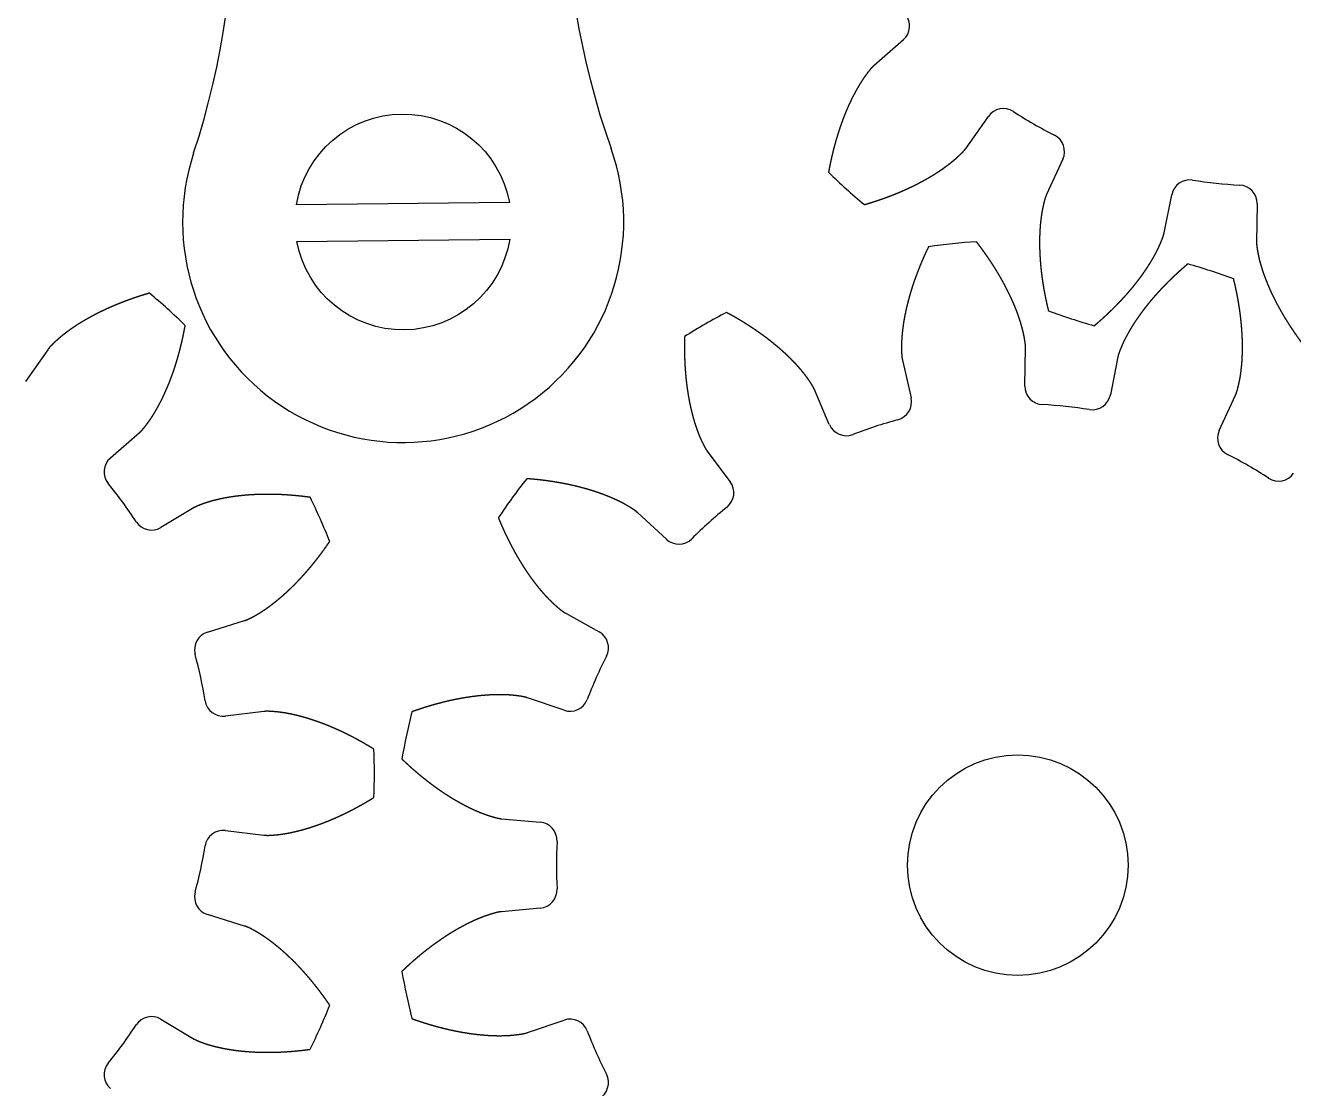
# Model space of a CAD drawing. Header units: inches. Extents: x 0 to 775, y -63 to 305.
# Drawn here: x 26.15 to 60.65, y 44.65 to 73.58 of the extents above; entities that cross this region are included whole.
import ezdxf

# ---------------------------------------------------------------- set-up
doc = ezdxf.new("R2010")
doc.units = ezdxf.units.IN
doc.header["$MEASUREMENT"] = 0

msp = doc.modelspace()

# ---------------------------------------------------------------- linework, layer by layer
at = {"color": 1}
for p, q in [((50.035, 73.189), (49.24, 72.494)), ((51.74, 70.243), (52.349, 71.106)), ((54.373, 69.937), (53.93, 68.978)), ((57.129, 67.939), (57.334, 68.975)), ((59.659, 68.731), (59.644, 67.675)), ((26.76, 64.757), (26.151, 63.894)), ((53.341, 63.769), (53.356, 64.825)), ((55.871, 64.561), (55.666, 63.525)), ((50.01, 64.474), (50.244, 63.444)), ((48.021, 62.722), (47.605, 63.692)), ((58.627, 62.563), (59.07, 63.522)), ((28.465, 61.811), (29.26, 62.506)), ((44.692, 62.01), (45.325, 61.165)), ((30.747, 60.46), (29.839, 59.919)), ((43.588, 59.601), (42.813, 60.318)), ((31.106, 57.075), (32.115, 57.387)), ((40.835, 57.597), (41.757, 57.082)), ((40.807, 54.946), (39.807, 55.287)), ((32.641, 54.914), (31.592, 54.789)), ((39.107, 51.996), (40.159, 51.9)), ((31.592, 51.675), (32.641, 51.549)), ((32.115, 49.076), (31.106, 49.388)), ((40.159, 49.563), (39.107, 49.467)), ((29.839, 46.544), (30.747, 46.003)), ((39.807, 46.177), (40.807, 46.517))]:
    msp.add_line(p, q, dxfattribs=at)
for points in [[(33.528, 68.701, -0.842075), (39.317, 68.762)], [(39.327, 67.763, -0.842075), (33.539, 67.701)]]:
    msp.add_lwpolyline(points, format="xyb", close=True, dxfattribs=at)
msp.add_circle((53.146, 50.732), 3, dxfattribs=at)
at = {"color": 1, "linetype": 'Continuous'}
for centre, start, end in [((62.792, 77.542), 159.327, 199.4503), ((9.871, 76.978), 341.7719, 381.8953)]:
    msp.add_arc(centre, 21.96, start, end, dxfattribs=at)
at = {"color": 1}
for centre, radius, start, end in [((49.705, 73.566), 0.5, 311.1897, 38.9466), ((52.757, 70.818), 0.5, 57.0534, 144.8103), ((59.854, 81.768), 12.549, 237.0534, 242.9466), ((53.919, 70.147), 0.5, 335.1897, 62.9466), ((36.428, 68.232), 6, 161.7719, 379.4503), ((59.854, 81.768), 17, 225.7877, 230.2123), ((57.825, 68.878), 0.5, 81.0534, 168.8103), ((59.854, 81.768), 12.549, 261.0534, 266.9466), ((59.159, 68.738), 0.5, 359.1897, 86.9466), ((53.146, 50.732), 17, 93.7877, 98.2123), ((53.146, 50.732), 17, 69.7877, 74.2123), ((18.646, 53.232), 17, 45.7877, 50.2123), ((53.146, 50.732), 17, 117.7877, 122.2123), ((59.854, 81.768), 17, 249.7877, 254.2123), ((53.841, 63.762), 0.5, 179.1897, 266.9466), ((55.175, 63.622), 0.5, 261.0534, 348.8103), ((49.757, 63.333), 0.5, 285.0534, 12.8103), ((53.146, 50.732), 12.549, 81.0534, 86.9466), ((53.146, 50.732), 12.549, 105.0534, 110.9466), ((48.481, 62.918), 0.5, 203.1897, 290.9466), ((59.081, 62.353), 0.5, 155.1897, 242.9466), ((28.795, 61.434), 0.5, 131.1897, 218.9466), ((53.146, 50.732), 12.549, 57.0534, 62.9466), ((18.646, 53.232), 12.549, 33.0534, 38.9466), ((53.146, 50.732), 17, 141.7877, 146.2123), ((44.924, 60.865), 0.5, 309.0534, 36.8103), ((60.243, 61.682), 0.5, 237.0534, 324.8103), ((18.646, 53.232), 17, 21.7877, 26.2123), ((53.146, 50.732), 12.549, 129.0534, 134.9466), ((29.583, 60.349), 0.5, 213.0534, 300.8103), ((43.927, 59.967), 0.5, 227.1897, 314.9466), ((31.254, 56.597), 0.5, 107.1897, 194.9466), ((41.513, 56.645), 0.5, 333.0534, 60.8103), ((18.646, 53.232), 12.549, 9.0534, 14.9466), ((53.146, 50.732), 12.549, 153.0534, 158.9466), ((31.533, 55.285), 0.5, 189.0534, 276.8103), ((40.968, 55.419), 0.5, 251.1897, 338.9466), ((53.146, 50.732), 17, 165.7877, 170.2123), ((18.646, 53.232), 17, 357.7877, 2.2123), ((40.114, 51.402), 0.5, 357.0534, 84.8103), ((31.533, 51.178), 0.5, 83.1897, 170.9466), ((18.646, 53.232), 12.549, 345.0534, 350.9466), ((53.146, 50.732), 12.549, 177.0534, 182.9466), ((40.114, 50.061), 0.5, 275.1897, 2.9466), ((31.254, 49.866), 0.5, 165.0534, 252.8103), ((53.146, 50.732), 17, 189.7877, 194.2123), ((18.646, 53.232), 17, 333.7877, 338.2123), ((29.583, 46.114), 0.5, 59.1897, 146.9466), ((18.646, 53.232), 12.549, 321.0534, 326.9466), ((40.968, 46.044), 0.5, 21.0534, 108.8103), ((53.146, 50.732), 12.549, 201.0534, 206.9466), ((28.795, 45.029), 0.5, 141.0534, 228.8103), ((41.513, 44.818), 0.5, 299.1897, 26.9466)]:
    msp.add_arc(centre, radius, start, end, dxfattribs=at)
for points in [[(49.24, 72.494), (49.233, 72.488), (49.22, 72.477), (49.202, 72.459), (49.178, 72.434), (49.15, 72.402), (49.122, 72.369), (49.096, 72.335), (49.069, 72.301), (49.043, 72.266), (49.017, 72.232), (48.991, 72.197), (48.966, 72.161), (48.941, 72.125), (48.917, 72.089), (48.893, 72.052), (48.87, 72.015), (48.847, 71.977), (48.824, 71.94), (48.802, 71.901), (48.779, 71.863), (48.758, 71.825), (48.736, 71.786), (48.715, 71.747), (48.694, 71.707), (48.673, 71.667), (48.653, 71.627), (48.633, 71.587), (48.613, 71.547), (48.594, 71.506), (48.575, 71.465), (48.556, 71.424), (48.537, 71.383), (48.519, 71.341), (48.501, 71.3), (48.483, 71.258), (48.465, 71.215), (48.448, 71.173), (48.431, 71.131), (48.414, 71.088), (48.398, 71.045), (48.381, 71.002), (48.365, 70.958), (48.35, 70.915), (48.334, 70.871), (48.319, 70.827), (48.304, 70.783), (48.289, 70.739), (48.275, 70.695), (48.261, 70.65), (48.247, 70.605), (48.233, 70.56), (48.219, 70.515), (48.206, 70.47), (48.193, 70.425), (48.18, 70.379), (48.168, 70.334), (48.156, 70.288), (48.143, 70.242), (48.132, 70.196), (48.12, 70.149), (48.109, 70.103), (48.098, 70.056), (48.087, 70.01), (48.076, 69.963), (48.066, 69.916), (48.056, 69.869), (48.046, 69.822), (48.036, 69.774), (48.027, 69.727), (48.017, 69.679), (48.01, 69.641), (48.005, 69.612), (48.001, 69.593), (48, 69.583)], [(48.975, 68.705), (48.984, 68.708), (49.003, 68.713), (49.031, 68.722), (49.068, 68.733), (49.115, 68.747), (49.161, 68.761), (49.207, 68.776), (49.253, 68.791), (49.299, 68.806), (49.344, 68.821), (49.39, 68.836), (49.435, 68.852), (49.48, 68.868), (49.525, 68.884), (49.57, 68.901), (49.615, 68.917), (49.659, 68.934), (49.703, 68.951), (49.748, 68.968), (49.791, 68.986), (49.835, 69.003), (49.879, 69.021), (49.922, 69.039), (49.965, 69.058), (50.008, 69.076), (50.051, 69.095), (50.094, 69.114), (50.136, 69.133), (50.179, 69.153), (50.221, 69.173), (50.262, 69.193), (50.304, 69.213), (50.346, 69.233), (50.387, 69.254), (50.428, 69.275), (50.469, 69.296), (50.509, 69.317), (50.549, 69.339), (50.59, 69.361), (50.629, 69.383), (50.669, 69.405), (50.708, 69.428), (50.748, 69.451), (50.786, 69.474), (50.825, 69.497), (50.864, 69.521), (50.902, 69.545), (50.94, 69.569), (50.977, 69.593), (51.015, 69.618), (51.052, 69.643), (51.088, 69.668), (51.125, 69.693), (51.161, 69.719), (51.196, 69.745), (51.232, 69.771), (51.267, 69.798), (51.302, 69.825), (51.337, 69.852), (51.371, 69.88), (51.404, 69.907), (51.438, 69.936), (51.47, 69.965), (51.502, 69.994), (51.534, 70.023), (51.566, 70.053), (51.597, 70.083), (51.628, 70.113), (51.658, 70.144), (51.687, 70.175), (51.709, 70.201), (51.725, 70.222), (51.735, 70.236), (51.74, 70.243)], [(53.93, 68.978), (53.926, 68.971), (53.919, 68.955), (53.909, 68.931), (53.898, 68.899), (53.885, 68.858), (53.873, 68.817), (53.863, 68.775), (53.852, 68.733), (53.843, 68.691), (53.833, 68.648), (53.824, 68.606), (53.815, 68.563), (53.807, 68.52), (53.8, 68.477), (53.793, 68.434), (53.787, 68.39), (53.781, 68.347), (53.776, 68.303), (53.77, 68.259), (53.766, 68.215), (53.761, 68.171), (53.758, 68.127), (53.754, 68.082), (53.751, 68.038), (53.748, 67.993), (53.746, 67.948), (53.744, 67.903), (53.743, 67.859), (53.741, 67.813), (53.74, 67.768), (53.74, 67.723), (53.74, 67.678), (53.74, 67.632), (53.74, 67.587), (53.741, 67.541), (53.742, 67.496), (53.744, 67.45), (53.745, 67.404), (53.747, 67.358), (53.75, 67.312), (53.753, 67.266), (53.756, 67.22), (53.759, 67.174), (53.763, 67.128), (53.766, 67.081), (53.771, 67.035), (53.775, 66.989), (53.78, 66.942), (53.785, 66.896), (53.791, 66.849), (53.796, 66.803), (53.802, 66.756), (53.809, 66.709), (53.815, 66.663), (53.822, 66.616), (53.829, 66.569), (53.837, 66.522), (53.844, 66.475), (53.852, 66.428), (53.86, 66.381), (53.869, 66.334), (53.878, 66.287), (53.887, 66.24), (53.896, 66.193), (53.906, 66.146), (53.916, 66.099), (53.926, 66.052), (53.936, 66.004), (53.947, 65.957), (53.958, 65.91), (53.967, 65.872), (53.974, 65.844), (53.978, 65.825), (53.981, 65.815)], [(53.356, 64.825), (53.356, 64.834), (53.356, 64.851), (53.355, 64.877), (53.353, 64.911), (53.348, 64.954), (53.342, 64.996), (53.334, 65.039), (53.327, 65.081), (53.319, 65.124), (53.31, 65.166), (53.301, 65.209), (53.292, 65.251), (53.282, 65.294), (53.271, 65.336), (53.259, 65.379), (53.247, 65.421), (53.235, 65.463), (53.222, 65.505), (53.209, 65.547), (53.195, 65.59), (53.181, 65.632), (53.167, 65.674), (53.152, 65.716), (53.137, 65.758), (53.121, 65.799), (53.105, 65.841), (53.088, 65.883), (53.071, 65.925), (53.054, 65.966), (53.037, 66.008), (53.019, 66.05), (53.001, 66.091), (52.982, 66.132), (52.963, 66.174), (52.944, 66.215), (52.924, 66.256), (52.904, 66.298), (52.884, 66.339), (52.863, 66.38), (52.843, 66.421), (52.821, 66.462), (52.8, 66.503), (52.778, 66.543), (52.756, 66.584), (52.734, 66.625), (52.711, 66.665), (52.688, 66.706), (52.664, 66.746), (52.641, 66.787), (52.617, 66.827), (52.593, 66.867), (52.568, 66.908), (52.544, 66.948), (52.519, 66.988), (52.493, 67.028), (52.468, 67.068), (52.442, 67.107), (52.416, 67.147), (52.389, 67.187), (52.363, 67.226), (52.336, 67.266), (52.309, 67.305), (52.281, 67.344), (52.254, 67.384), (52.226, 67.423), (52.198, 67.462), (52.169, 67.501), (52.14, 67.54), (52.111, 67.579), (52.082, 67.617), (52.059, 67.648), (52.041, 67.671), (52.029, 67.687), (52.023, 67.694)], [(55.229, 65.41), (55.236, 65.416), (55.251, 65.429), (55.273, 65.448), (55.303, 65.473), (55.339, 65.505), (55.376, 65.537), (55.412, 65.569), (55.448, 65.601), (55.484, 65.633), (55.519, 65.666), (55.554, 65.698), (55.589, 65.731), (55.624, 65.764), (55.659, 65.797), (55.693, 65.83), (55.727, 65.863), (55.761, 65.897), (55.794, 65.93), (55.828, 65.964), (55.861, 65.998), (55.893, 66.032), (55.926, 66.066), (55.958, 66.1), (55.99, 66.135), (56.022, 66.169), (56.053, 66.204), (56.085, 66.238), (56.116, 66.273), (56.146, 66.308), (56.177, 66.343), (56.207, 66.379), (56.237, 66.414), (56.266, 66.449), (56.295, 66.485), (56.324, 66.521), (56.353, 66.557), (56.381, 66.593), (56.409, 66.629), (56.437, 66.665), (56.465, 66.702), (56.492, 66.738), (56.518, 66.775), (56.545, 66.812), (56.571, 66.849), (56.597, 66.886), (56.622, 66.923), (56.648, 66.96), (56.672, 66.998), (56.697, 67.035), (56.721, 67.073), (56.745, 67.111), (56.768, 67.149), (56.791, 67.187), (56.813, 67.225), (56.835, 67.263), (56.857, 67.302), (56.878, 67.34), (56.899, 67.379), (56.92, 67.418), (56.94, 67.457), (56.959, 67.496), (56.978, 67.536), (56.996, 67.575), (57.014, 67.615), (57.031, 67.655), (57.047, 67.695), (57.064, 67.735), (57.08, 67.775), (57.095, 67.815), (57.108, 67.856), (57.118, 67.889), (57.124, 67.914), (57.128, 67.93), (57.129, 67.939)], [(59.644, 67.675), (59.644, 67.666), (59.644, 67.649), (59.645, 67.623), (59.647, 67.589), (59.652, 67.546), (59.658, 67.504), (59.666, 67.461), (59.673, 67.419), (59.681, 67.376), (59.69, 67.334), (59.699, 67.291), (59.708, 67.249), (59.718, 67.206), (59.729, 67.164), (59.741, 67.121), (59.753, 67.079), (59.765, 67.037), (59.778, 66.995), (59.791, 66.953), (59.805, 66.91), (59.819, 66.868), (59.833, 66.826), (59.848, 66.784), (59.863, 66.742), (59.879, 66.701), (59.895, 66.659), (59.912, 66.617), (59.929, 66.575), (59.946, 66.534), (59.963, 66.492), (59.981, 66.45), (59.999, 66.409), (60.018, 66.368), (60.037, 66.326), (60.056, 66.285), (60.076, 66.244), (60.096, 66.202), (60.116, 66.161), (60.137, 66.12), (60.157, 66.079), (60.179, 66.038), (60.2, 65.997), (60.222, 65.957), (60.244, 65.916), (60.266, 65.875), (60.289, 65.835), (60.312, 65.794), (60.336, 65.754), (60.359, 65.713), (60.383, 65.673), (60.407, 65.633), (60.432, 65.592), (60.456, 65.552), (60.481, 65.512), (60.507, 65.472), (60.532, 65.432), (60.558, 65.393), (60.584, 65.353), (60.611, 65.313), (60.637, 65.274), (60.664, 65.234), (60.691, 65.195), (60.719, 65.156), (60.746, 65.116), (60.774, 65.077), (60.802, 65.038), (60.831, 64.999), (60.86, 64.96), (60.889, 64.921), (60.918, 64.883), (60.941, 64.852), (60.959, 64.829), (60.971, 64.813), (60.977, 64.806)], [(50.718, 67.557), (50.713, 67.549), (50.705, 67.531), (50.692, 67.505), (50.676, 67.47), (50.655, 67.426), (50.635, 67.382), (50.615, 67.338), (50.595, 67.294), (50.576, 67.249), (50.557, 67.205), (50.538, 67.161), (50.519, 67.117), (50.501, 67.073), (50.482, 67.029), (50.465, 66.984), (50.447, 66.94), (50.43, 66.896), (50.413, 66.852), (50.396, 66.807), (50.38, 66.763), (50.364, 66.719), (50.348, 66.674), (50.332, 66.63), (50.317, 66.585), (50.302, 66.541), (50.287, 66.497), (50.273, 66.452), (50.259, 66.408), (50.245, 66.363), (50.231, 66.319), (50.218, 66.274), (50.205, 66.23), (50.193, 66.186), (50.181, 66.141), (50.169, 66.097), (50.157, 66.052), (50.146, 66.008), (50.135, 65.963), (50.124, 65.919), (50.114, 65.874), (50.104, 65.83), (50.095, 65.786), (50.086, 65.741), (50.077, 65.697), (50.068, 65.653), (50.06, 65.608), (50.052, 65.564), (50.045, 65.52), (50.038, 65.475), (50.031, 65.431), (50.025, 65.387), (50.019, 65.343), (50.014, 65.299), (50.009, 65.255), (50.004, 65.211), (50, 65.167), (49.996, 65.123), (49.993, 65.079), (49.99, 65.035), (49.987, 64.991), (49.985, 64.947), (49.984, 64.904), (49.984, 64.86), (49.984, 64.817), (49.985, 64.773), (49.986, 64.73), (49.987, 64.687), (49.989, 64.644), (49.991, 64.601), (49.995, 64.558), (50, 64.524), (50.005, 64.499), (50.008, 64.482), (50.01, 64.474)], [(57.771, 67.09), (57.764, 67.084), (57.749, 67.071), (57.727, 67.052), (57.697, 67.027), (57.661, 66.995), (57.624, 66.963), (57.588, 66.931), (57.552, 66.899), (57.516, 66.867), (57.481, 66.834), (57.446, 66.802), (57.411, 66.769), (57.376, 66.736), (57.341, 66.703), (57.307, 66.67), (57.273, 66.637), (57.239, 66.603), (57.206, 66.57), (57.172, 66.536), (57.139, 66.502), (57.107, 66.468), (57.074, 66.434), (57.042, 66.4), (57.01, 66.365), (56.978, 66.331), (56.947, 66.296), (56.915, 66.262), (56.884, 66.227), (56.854, 66.192), (56.823, 66.157), (56.793, 66.121), (56.763, 66.086), (56.734, 66.051), (56.705, 66.015), (56.676, 65.979), (56.647, 65.943), (56.619, 65.907), (56.591, 65.871), (56.563, 65.835), (56.535, 65.798), (56.508, 65.762), (56.482, 65.725), (56.455, 65.688), (56.429, 65.651), (56.403, 65.614), (56.378, 65.577), (56.352, 65.54), (56.328, 65.502), (56.303, 65.465), (56.279, 65.427), (56.255, 65.389), (56.232, 65.351), (56.209, 65.313), (56.187, 65.275), (56.165, 65.237), (56.143, 65.198), (56.122, 65.16), (56.101, 65.121), (56.08, 65.082), (56.06, 65.043), (56.041, 65.004), (56.022, 64.964), (56.004, 64.925), (55.986, 64.885), (55.969, 64.845), (55.953, 64.805), (55.936, 64.765), (55.92, 64.725), (55.905, 64.685), (55.892, 64.644), (55.882, 64.611), (55.876, 64.586), (55.872, 64.57), (55.871, 64.561)], [(59.07, 63.522), (59.074, 63.529), (59.081, 63.545), (59.091, 63.569), (59.102, 63.601), (59.115, 63.642), (59.127, 63.683), (59.137, 63.725), (59.148, 63.767), (59.157, 63.809), (59.167, 63.852), (59.176, 63.894), (59.185, 63.937), (59.193, 63.98), (59.2, 64.023), (59.207, 64.066), (59.213, 64.11), (59.219, 64.153), (59.224, 64.197), (59.23, 64.241), (59.234, 64.285), (59.239, 64.329), (59.242, 64.373), (59.246, 64.418), (59.249, 64.462), (59.252, 64.507), (59.254, 64.552), (59.256, 64.597), (59.257, 64.641), (59.259, 64.687), (59.26, 64.732), (59.26, 64.777), (59.26, 64.822), (59.26, 64.868), (59.26, 64.913), (59.259, 64.959), (59.258, 65.004), (59.256, 65.05), (59.255, 65.096), (59.253, 65.142), (59.25, 65.188), (59.247, 65.234), (59.244, 65.28), (59.241, 65.326), (59.237, 65.372), (59.234, 65.419), (59.229, 65.465), (59.225, 65.511), (59.22, 65.558), (59.215, 65.604), (59.209, 65.651), (59.204, 65.697), (59.198, 65.744), (59.191, 65.791), (59.185, 65.837), (59.178, 65.884), (59.171, 65.931), (59.163, 65.978), (59.156, 66.025), (59.148, 66.072), (59.14, 66.119), (59.131, 66.166), (59.122, 66.213), (59.113, 66.26), (59.104, 66.307), (59.094, 66.354), (59.084, 66.401), (59.074, 66.448), (59.064, 66.496), (59.053, 66.543), (59.042, 66.59), (59.033, 66.628), (59.026, 66.656), (59.022, 66.675), (59.019, 66.685)], [(29.525, 66.295), (29.516, 66.292), (29.497, 66.287), (29.469, 66.278), (29.432, 66.267), (29.385, 66.253), (29.339, 66.239), (29.293, 66.224), (29.247, 66.209), (29.201, 66.194), (29.156, 66.179), (29.11, 66.164), (29.065, 66.148), (29.02, 66.132), (28.975, 66.116), (28.93, 66.099), (28.885, 66.083), (28.841, 66.066), (28.797, 66.049), (28.752, 66.032), (28.709, 66.014), (28.665, 65.997), (28.621, 65.979), (28.578, 65.961), (28.535, 65.942), (28.492, 65.924), (28.449, 65.905), (28.406, 65.886), (28.364, 65.867), (28.321, 65.847), (28.279, 65.827), (28.238, 65.807), (28.196, 65.787), (28.154, 65.767), (28.113, 65.746), (28.072, 65.725), (28.031, 65.704), (27.991, 65.683), (27.951, 65.661), (27.91, 65.639), (27.871, 65.617), (27.831, 65.595), (27.792, 65.572), (27.752, 65.549), (27.714, 65.526), (27.675, 65.503), (27.636, 65.479), (27.598, 65.455), (27.56, 65.431), (27.523, 65.407), (27.485, 65.382), (27.448, 65.357), (27.412, 65.332), (27.375, 65.307), (27.339, 65.281), (27.304, 65.255), (27.268, 65.229), (27.233, 65.202), (27.198, 65.175), (27.163, 65.148), (27.129, 65.12), (27.096, 65.093), (27.062, 65.064), (27.03, 65.035), (26.998, 65.006), (26.966, 64.977), (26.934, 64.947), (26.903, 64.917), (26.872, 64.887), (26.842, 64.856), (26.813, 64.825), (26.791, 64.799), (26.775, 64.778), (26.765, 64.764), (26.76, 64.757)], [(47.605, 63.692), (47.602, 63.7), (47.595, 63.716), (47.584, 63.739), (47.568, 63.77), (47.546, 63.806), (47.523, 63.843), (47.499, 63.878), (47.474, 63.914), (47.45, 63.95), (47.425, 63.985), (47.399, 64.02), (47.373, 64.055), (47.347, 64.09), (47.32, 64.124), (47.292, 64.158), (47.264, 64.192), (47.235, 64.226), (47.207, 64.259), (47.177, 64.292), (47.148, 64.325), (47.118, 64.358), (47.088, 64.39), (47.057, 64.423), (47.026, 64.455), (46.994, 64.487), (46.963, 64.518), (46.931, 64.55), (46.898, 64.581), (46.866, 64.612), (46.833, 64.643), (46.799, 64.674), (46.766, 64.704), (46.732, 64.734), (46.698, 64.764), (46.664, 64.794), (46.629, 64.824), (46.594, 64.854), (46.559, 64.883), (46.523, 64.912), (46.487, 64.941), (46.451, 64.97), (46.415, 64.998), (46.379, 65.027), (46.342, 65.055), (46.305, 65.083), (46.268, 65.111), (46.23, 65.139), (46.192, 65.166), (46.154, 65.193), (46.116, 65.221), (46.078, 65.247), (46.039, 65.274), (46, 65.301), (45.961, 65.327), (45.922, 65.353), (45.882, 65.379), (45.842, 65.405), (45.802, 65.431), (45.762, 65.456), (45.722, 65.482), (45.681, 65.507), (45.64, 65.532), (45.599, 65.557), (45.558, 65.581), (45.516, 65.606), (45.475, 65.63), (45.433, 65.654), (45.391, 65.678), (45.349, 65.701), (45.306, 65.725), (45.272, 65.743), (45.246, 65.757), (45.229, 65.767), (45.221, 65.771)], [(29.26, 62.506), (29.267, 62.512), (29.28, 62.523), (29.298, 62.541), (29.322, 62.566), (29.35, 62.598), (29.378, 62.631), (29.404, 62.665), (29.431, 62.699), (29.457, 62.734), (29.483, 62.768), (29.509, 62.803), (29.534, 62.839), (29.559, 62.875), (29.583, 62.911), (29.607, 62.948), (29.63, 62.985), (29.653, 63.023), (29.676, 63.06), (29.698, 63.099), (29.721, 63.137), (29.742, 63.175), (29.764, 63.214), (29.785, 63.253), (29.806, 63.293), (29.827, 63.333), (29.847, 63.373), (29.867, 63.413), (29.887, 63.453), (29.906, 63.494), (29.925, 63.535), (29.944, 63.576), (29.963, 63.617), (29.981, 63.659), (29.999, 63.7), (30.017, 63.742), (30.035, 63.785), (30.052, 63.827), (30.069, 63.869), (30.086, 63.912), (30.102, 63.955), (30.119, 63.998), (30.135, 64.042), (30.15, 64.085), (30.166, 64.129), (30.181, 64.173), (30.196, 64.217), (30.211, 64.261), (30.225, 64.305), (30.239, 64.35), (30.253, 64.395), (30.267, 64.44), (30.281, 64.485), (30.294, 64.53), (30.307, 64.575), (30.32, 64.621), (30.332, 64.666), (30.344, 64.712), (30.357, 64.758), (30.368, 64.804), (30.38, 64.851), (30.391, 64.897), (30.402, 64.944), (30.413, 64.99), (30.424, 65.037), (30.434, 65.084), (30.444, 65.131), (30.454, 65.178), (30.464, 65.226), (30.473, 65.273), (30.483, 65.321), (30.49, 65.359), (30.495, 65.388), (30.499, 65.407), (30.5, 65.417)], [(44.084, 65.115), (44.084, 65.105), (44.083, 65.086), (44.082, 65.057), (44.081, 65.018), (44.081, 64.969), (44.08, 64.921), (44.08, 64.872), (44.079, 64.824), (44.08, 64.776), (44.08, 64.728), (44.081, 64.68), (44.082, 64.632), (44.083, 64.584), (44.084, 64.536), (44.086, 64.489), (44.088, 64.441), (44.09, 64.394), (44.093, 64.346), (44.095, 64.299), (44.098, 64.252), (44.102, 64.205), (44.105, 64.158), (44.109, 64.111), (44.113, 64.064), (44.117, 64.017), (44.122, 63.971), (44.127, 63.924), (44.132, 63.878), (44.138, 63.832), (44.144, 63.786), (44.15, 63.74), (44.156, 63.694), (44.163, 63.648), (44.17, 63.603), (44.177, 63.557), (44.184, 63.512), (44.192, 63.467), (44.2, 63.422), (44.208, 63.377), (44.217, 63.332), (44.226, 63.288), (44.236, 63.243), (44.245, 63.199), (44.255, 63.155), (44.265, 63.111), (44.276, 63.067), (44.287, 63.023), (44.298, 62.98), (44.31, 62.936), (44.321, 62.893), (44.334, 62.85), (44.346, 62.808), (44.359, 62.765), (44.373, 62.723), (44.387, 62.681), (44.401, 62.639), (44.415, 62.597), (44.43, 62.556), (44.445, 62.515), (44.46, 62.474), (44.477, 62.433), (44.493, 62.393), (44.511, 62.353), (44.529, 62.313), (44.547, 62.274), (44.565, 62.235), (44.584, 62.196), (44.603, 62.157), (44.623, 62.119), (44.644, 62.081), (44.662, 62.052), (44.677, 62.031), (44.687, 62.017), (44.692, 62.01)], [(42.813, 60.318), (42.806, 60.324), (42.794, 60.336), (42.774, 60.352), (42.747, 60.373), (42.712, 60.398), (42.676, 60.422), (42.64, 60.445), (42.603, 60.468), (42.566, 60.49), (42.529, 60.512), (42.491, 60.534), (42.453, 60.556), (42.415, 60.577), (42.376, 60.597), (42.337, 60.617), (42.298, 60.636), (42.258, 60.655), (42.218, 60.674), (42.178, 60.692), (42.137, 60.71), (42.097, 60.728), (42.056, 60.745), (42.015, 60.762), (41.973, 60.779), (41.932, 60.795), (41.89, 60.811), (41.848, 60.827), (41.805, 60.842), (41.763, 60.858), (41.72, 60.872), (41.677, 60.887), (41.634, 60.901), (41.591, 60.915), (41.548, 60.929), (41.504, 60.942), (41.46, 60.955), (41.416, 60.968), (41.372, 60.98), (41.328, 60.992), (41.284, 61.004), (41.239, 61.016), (41.194, 61.027), (41.149, 61.038), (41.104, 61.049), (41.059, 61.06), (41.014, 61.07), (40.968, 61.08), (40.922, 61.09), (40.877, 61.099), (40.831, 61.109), (40.785, 61.118), (40.738, 61.126), (40.692, 61.135), (40.646, 61.143), (40.599, 61.151), (40.552, 61.159), (40.505, 61.166), (40.458, 61.173), (40.411, 61.18), (40.364, 61.187), (40.317, 61.193), (40.269, 61.199), (40.222, 61.205), (40.174, 61.211), (40.126, 61.216), (40.078, 61.222), (40.03, 61.227), (39.982, 61.231), (39.934, 61.236), (39.886, 61.24), (39.847, 61.243), (39.818, 61.245), (39.798, 61.247), (39.789, 61.247)], [(33.898, 60.74), (33.888, 60.742), (33.869, 60.744), (33.84, 60.748), (33.801, 60.753), (33.753, 60.759), (33.705, 60.765), (33.657, 60.77), (33.609, 60.775), (33.561, 60.78), (33.513, 60.785), (33.465, 60.789), (33.418, 60.793), (33.37, 60.797), (33.322, 60.801), (33.275, 60.804), (33.227, 60.807), (33.18, 60.81), (33.132, 60.812), (33.085, 60.815), (33.038, 60.816), (32.991, 60.818), (32.944, 60.819), (32.897, 60.821), (32.85, 60.821), (32.803, 60.822), (32.756, 60.822), (32.709, 60.822), (32.663, 60.822), (32.616, 60.821), (32.57, 60.82), (32.523, 60.819), (32.477, 60.817), (32.431, 60.816), (32.385, 60.813), (32.339, 60.811), (32.293, 60.808), (32.247, 60.805), (32.202, 60.802), (32.156, 60.798), (32.111, 60.794), (32.065, 60.79), (32.02, 60.785), (31.975, 60.78), (31.93, 60.775), (31.885, 60.77), (31.841, 60.764), (31.796, 60.757), (31.752, 60.751), (31.708, 60.744), (31.663, 60.736), (31.619, 60.729), (31.576, 60.721), (31.532, 60.712), (31.489, 60.703), (31.445, 60.694), (31.402, 60.684), (31.359, 60.674), (31.316, 60.664), (31.274, 60.653), (31.231, 60.642), (31.189, 60.63), (31.147, 60.618), (31.106, 60.605), (31.065, 60.591), (31.024, 60.577), (30.983, 60.563), (30.942, 60.548), (30.902, 60.533), (30.862, 60.518), (30.822, 60.501), (30.791, 60.486), (30.769, 60.473), (30.754, 60.465), (30.747, 60.46)], [(39.017, 60.186), (39.021, 60.177), (39.028, 60.159), (39.039, 60.132), (39.054, 60.096), (39.073, 60.051), (39.092, 60.007), (39.112, 59.962), (39.131, 59.918), (39.151, 59.874), (39.171, 59.83), (39.191, 59.787), (39.211, 59.743), (39.232, 59.7), (39.253, 59.657), (39.274, 59.614), (39.295, 59.572), (39.316, 59.529), (39.338, 59.487), (39.359, 59.445), (39.381, 59.403), (39.404, 59.361), (39.426, 59.32), (39.448, 59.279), (39.471, 59.237), (39.494, 59.197), (39.517, 59.156), (39.541, 59.116), (39.564, 59.075), (39.588, 59.035), (39.612, 58.996), (39.636, 58.956), (39.661, 58.917), (39.686, 58.878), (39.71, 58.839), (39.735, 58.8), (39.761, 58.762), (39.786, 58.724), (39.812, 58.686), (39.838, 58.648), (39.864, 58.611), (39.89, 58.574), (39.917, 58.537), (39.944, 58.501), (39.971, 58.464), (39.998, 58.428), (40.026, 58.393), (40.053, 58.357), (40.081, 58.322), (40.109, 58.287), (40.138, 58.253), (40.166, 58.218), (40.195, 58.185), (40.225, 58.151), (40.254, 58.118), (40.284, 58.085), (40.314, 58.052), (40.344, 58.02), (40.374, 57.988), (40.405, 57.957), (40.435, 57.926), (40.467, 57.895), (40.498, 57.865), (40.531, 57.836), (40.563, 57.807), (40.596, 57.778), (40.628, 57.75), (40.661, 57.722), (40.695, 57.695), (40.728, 57.668), (40.763, 57.642), (40.791, 57.623), (40.813, 57.609), (40.828, 57.601), (40.835, 57.597)], [(32.115, 57.387), (32.123, 57.39), (32.139, 57.395), (32.164, 57.404), (32.195, 57.416), (32.234, 57.434), (32.273, 57.454), (32.311, 57.474), (32.349, 57.494), (32.387, 57.515), (32.425, 57.536), (32.463, 57.558), (32.5, 57.58), (32.537, 57.602), (32.574, 57.626), (32.611, 57.65), (32.648, 57.674), (32.684, 57.699), (32.72, 57.724), (32.756, 57.75), (32.792, 57.776), (32.828, 57.802), (32.863, 57.829), (32.898, 57.856), (32.934, 57.884), (32.968, 57.912), (33.003, 57.94), (33.038, 57.968), (33.072, 57.997), (33.107, 58.027), (33.141, 58.056), (33.175, 58.086), (33.209, 58.116), (33.242, 58.147), (33.276, 58.177), (33.309, 58.209), (33.342, 58.24), (33.375, 58.272), (33.408, 58.304), (33.441, 58.336), (33.473, 58.368), (33.506, 58.401), (33.538, 58.434), (33.57, 58.468), (33.602, 58.501), (33.634, 58.535), (33.665, 58.569), (33.697, 58.604), (33.728, 58.638), (33.759, 58.673), (33.79, 58.708), (33.821, 58.744), (33.852, 58.78), (33.882, 58.815), (33.913, 58.852), (33.943, 58.888), (33.973, 58.925), (34.003, 58.962), (34.032, 58.999), (34.062, 59.036), (34.091, 59.074), (34.121, 59.111), (34.15, 59.149), (34.179, 59.188), (34.207, 59.226), (34.236, 59.265), (34.264, 59.304), (34.293, 59.343), (34.321, 59.382), (34.349, 59.422), (34.376, 59.461), (34.399, 59.493), (34.415, 59.517), (34.426, 59.533), (34.432, 59.541)], [(39.807, 55.287), (39.799, 55.289), (39.782, 55.295), (39.758, 55.302), (39.724, 55.31), (39.682, 55.319), (39.64, 55.326), (39.597, 55.332), (39.554, 55.338), (39.511, 55.343), (39.468, 55.348), (39.425, 55.353), (39.382, 55.357), (39.338, 55.361), (39.295, 55.364), (39.251, 55.366), (39.207, 55.367), (39.163, 55.369), (39.119, 55.369), (39.075, 55.37), (39.03, 55.37), (38.986, 55.37), (38.942, 55.369), (38.897, 55.368), (38.853, 55.366), (38.808, 55.364), (38.763, 55.362), (38.718, 55.359), (38.673, 55.356), (38.629, 55.352), (38.584, 55.348), (38.538, 55.344), (38.493, 55.34), (38.448, 55.335), (38.403, 55.33), (38.358, 55.324), (38.312, 55.318), (38.267, 55.312), (38.222, 55.305), (38.176, 55.298), (38.131, 55.291), (38.085, 55.284), (38.04, 55.276), (37.994, 55.268), (37.949, 55.259), (37.903, 55.251), (37.857, 55.242), (37.812, 55.232), (37.766, 55.223), (37.72, 55.213), (37.675, 55.202), (37.629, 55.192), (37.583, 55.181), (37.537, 55.17), (37.492, 55.158), (37.446, 55.147), (37.4, 55.135), (37.354, 55.123), (37.308, 55.11), (37.262, 55.097), (37.217, 55.084), (37.171, 55.071), (37.125, 55.057), (37.079, 55.043), (37.033, 55.029), (36.987, 55.014), (36.941, 55), (36.896, 54.985), (36.85, 54.969), (36.804, 54.954), (36.758, 54.938), (36.721, 54.925), (36.694, 54.915), (36.675, 54.909), (36.666, 54.905)], [(35.633, 53.888), (35.625, 53.893), (35.608, 53.903), (35.584, 53.918), (35.55, 53.939), (35.509, 53.964), (35.467, 53.988), (35.425, 54.013), (35.384, 54.037), (35.342, 54.061), (35.3, 54.085), (35.258, 54.108), (35.216, 54.131), (35.174, 54.154), (35.132, 54.177), (35.09, 54.199), (35.048, 54.221), (35.006, 54.243), (34.963, 54.265), (34.921, 54.286), (34.879, 54.307), (34.836, 54.328), (34.794, 54.348), (34.751, 54.368), (34.709, 54.388), (34.666, 54.408), (34.623, 54.427), (34.581, 54.446), (34.538, 54.464), (34.495, 54.483), (34.452, 54.501), (34.41, 54.519), (34.367, 54.536), (34.324, 54.553), (34.281, 54.57), (34.238, 54.586), (34.195, 54.603), (34.152, 54.618), (34.109, 54.634), (34.066, 54.649), (34.023, 54.664), (33.98, 54.678), (33.936, 54.693), (33.893, 54.706), (33.85, 54.72), (33.807, 54.733), (33.764, 54.746), (33.72, 54.758), (33.677, 54.77), (33.634, 54.782), (33.591, 54.793), (33.547, 54.804), (33.504, 54.814), (33.461, 54.824), (33.417, 54.834), (33.374, 54.843), (33.331, 54.852), (33.287, 54.86), (33.244, 54.868), (33.201, 54.876), (33.157, 54.882), (33.114, 54.889), (33.071, 54.894), (33.028, 54.899), (32.984, 54.904), (32.941, 54.908), (32.898, 54.911), (32.855, 54.914), (32.812, 54.917), (32.769, 54.919), (32.726, 54.92), (32.692, 54.919), (32.666, 54.917), (32.649, 54.915), (32.641, 54.914)], [(36.393, 53.622), (36.4, 53.615), (36.414, 53.601), (36.436, 53.581), (36.464, 53.555), (36.499, 53.522), (36.535, 53.489), (36.571, 53.456), (36.606, 53.424), (36.642, 53.392), (36.678, 53.36), (36.714, 53.328), (36.751, 53.297), (36.787, 53.265), (36.823, 53.235), (36.86, 53.204), (36.897, 53.174), (36.933, 53.143), (36.97, 53.114), (37.007, 53.084), (37.044, 53.055), (37.082, 53.026), (37.119, 52.997), (37.156, 52.968), (37.194, 52.94), (37.231, 52.912), (37.269, 52.884), (37.307, 52.857), (37.345, 52.83), (37.383, 52.803), (37.421, 52.777), (37.459, 52.75), (37.497, 52.724), (37.536, 52.699), (37.574, 52.673), (37.613, 52.648), (37.652, 52.624), (37.69, 52.599), (37.729, 52.575), (37.768, 52.551), (37.807, 52.528), (37.847, 52.505), (37.886, 52.482), (37.925, 52.459), (37.965, 52.437), (38.004, 52.415), (38.044, 52.394), (38.084, 52.373), (38.123, 52.352), (38.163, 52.332), (38.203, 52.312), (38.243, 52.292), (38.284, 52.273), (38.324, 52.254), (38.364, 52.236), (38.405, 52.218), (38.445, 52.2), (38.486, 52.183), (38.527, 52.166), (38.567, 52.15), (38.608, 52.134), (38.649, 52.119), (38.69, 52.104), (38.732, 52.09), (38.773, 52.077), (38.815, 52.064), (38.856, 52.052), (38.897, 52.04), (38.939, 52.028), (38.981, 52.017), (39.022, 52.008), (39.056, 52.002), (39.082, 51.998), (39.099, 51.997), (39.107, 51.996)], [(32.641, 51.549), (32.649, 51.548), (32.666, 51.547), (32.692, 51.545), (32.726, 51.544), (32.769, 51.544), (32.812, 51.546), (32.855, 51.549), (32.898, 51.552), (32.941, 51.556), (32.984, 51.559), (33.028, 51.564), (33.071, 51.569), (33.114, 51.574), (33.157, 51.581), (33.201, 51.588), (33.244, 51.595), (33.287, 51.603), (33.331, 51.612), (33.374, 51.62), (33.417, 51.63), (33.461, 51.639), (33.504, 51.649), (33.547, 51.659), (33.591, 51.67), (33.634, 51.682), (33.677, 51.693), (33.72, 51.705), (33.764, 51.718), (33.807, 51.73), (33.85, 51.743), (33.893, 51.757), (33.936, 51.771), (33.98, 51.785), (34.023, 51.799), (34.066, 51.814), (34.109, 51.829), (34.152, 51.845), (34.195, 51.861), (34.238, 51.877), (34.281, 51.893), (34.324, 51.91), (34.367, 51.927), (34.41, 51.945), (34.452, 51.962), (34.495, 51.981), (34.538, 51.999), (34.581, 52.017), (34.623, 52.036), (34.666, 52.056), (34.709, 52.075), (34.751, 52.095), (34.794, 52.115), (34.836, 52.136), (34.879, 52.156), (34.921, 52.177), (34.963, 52.198), (35.006, 52.22), (35.048, 52.242), (35.09, 52.264), (35.132, 52.286), (35.174, 52.309), (35.216, 52.332), (35.258, 52.355), (35.3, 52.378), (35.342, 52.402), (35.384, 52.426), (35.425, 52.45), (35.467, 52.475), (35.509, 52.5), (35.55, 52.525), (35.584, 52.545), (35.608, 52.56), (35.625, 52.57), (35.633, 52.575)], [(39.107, 49.467), (39.099, 49.467), (39.082, 49.465), (39.056, 49.461), (39.022, 49.455), (38.981, 49.446), (38.939, 49.435), (38.897, 49.423), (38.856, 49.411), (38.815, 49.399), (38.773, 49.386), (38.732, 49.373), (38.69, 49.359), (38.649, 49.344), (38.608, 49.329), (38.567, 49.313), (38.527, 49.297), (38.486, 49.28), (38.445, 49.263), (38.405, 49.246), (38.364, 49.228), (38.324, 49.209), (38.284, 49.19), (38.243, 49.171), (38.203, 49.152), (38.163, 49.132), (38.123, 49.111), (38.084, 49.091), (38.044, 49.069), (38.004, 49.048), (37.965, 49.026), (37.925, 49.004), (37.886, 48.982), (37.847, 48.959), (37.807, 48.936), (37.768, 48.912), (37.729, 48.888), (37.69, 48.864), (37.652, 48.84), (37.613, 48.815), (37.574, 48.79), (37.536, 48.765), (37.497, 48.739), (37.459, 48.713), (37.421, 48.687), (37.383, 48.66), (37.345, 48.633), (37.307, 48.606), (37.269, 48.579), (37.231, 48.551), (37.194, 48.523), (37.156, 48.495), (37.119, 48.466), (37.082, 48.438), (37.044, 48.409), (37.007, 48.379), (36.97, 48.35), (36.933, 48.32), (36.897, 48.29), (36.86, 48.259), (36.823, 48.229), (36.787, 48.198), (36.751, 48.167), (36.714, 48.135), (36.678, 48.104), (36.642, 48.072), (36.606, 48.04), (36.571, 48.007), (36.535, 47.975), (36.499, 47.942), (36.464, 47.909), (36.436, 47.882), (36.414, 47.862), (36.4, 47.848), (36.393, 47.842)], [(34.432, 46.922), (34.426, 46.93), (34.415, 46.946), (34.399, 46.97), (34.376, 47.002), (34.349, 47.042), (34.321, 47.081), (34.293, 47.121), (34.264, 47.16), (34.236, 47.199), (34.207, 47.237), (34.179, 47.276), (34.15, 47.314), (34.121, 47.352), (34.091, 47.39), (34.062, 47.427), (34.032, 47.465), (34.003, 47.502), (33.973, 47.539), (33.943, 47.575), (33.913, 47.612), (33.882, 47.648), (33.852, 47.684), (33.821, 47.719), (33.79, 47.755), (33.759, 47.79), (33.728, 47.825), (33.697, 47.86), (33.665, 47.894), (33.634, 47.928), (33.602, 47.962), (33.57, 47.996), (33.538, 48.029), (33.506, 48.062), (33.473, 48.095), (33.441, 48.127), (33.408, 48.16), (33.375, 48.192), (33.342, 48.223), (33.309, 48.255), (33.276, 48.286), (33.242, 48.317), (33.209, 48.347), (33.175, 48.377), (33.141, 48.407), (33.107, 48.437), (33.072, 48.466), (33.038, 48.495), (33.003, 48.523), (32.968, 48.552), (32.934, 48.579), (32.898, 48.607), (32.863, 48.634), (32.828, 48.661), (32.792, 48.687), (32.756, 48.713), (32.72, 48.739), (32.684, 48.764), (32.648, 48.789), (32.611, 48.813), (32.574, 48.837), (32.537, 48.861), (32.5, 48.884), (32.463, 48.906), (32.425, 48.927), (32.387, 48.948), (32.349, 48.969), (32.311, 48.99), (32.273, 49.01), (32.234, 49.029), (32.195, 49.047), (32.164, 49.06), (32.139, 49.068), (32.123, 49.074), (32.115, 49.076)], [(36.666, 46.558), (36.675, 46.555), (36.694, 46.548), (36.721, 46.538), (36.758, 46.525), (36.804, 46.51), (36.85, 46.494), (36.896, 46.479), (36.941, 46.464), (36.987, 46.449), (37.033, 46.434), (37.079, 46.42), (37.125, 46.406), (37.171, 46.393), (37.217, 46.379), (37.262, 46.366), (37.308, 46.353), (37.354, 46.341), (37.4, 46.328), (37.446, 46.316), (37.492, 46.305), (37.537, 46.293), (37.583, 46.282), (37.629, 46.271), (37.675, 46.261), (37.72, 46.251), (37.766, 46.241), (37.812, 46.231), (37.857, 46.222), (37.903, 46.213), (37.949, 46.204), (37.994, 46.195), (38.04, 46.187), (38.085, 46.179), (38.131, 46.172), (38.176, 46.165), (38.222, 46.158), (38.267, 46.151), (38.312, 46.145), (38.358, 46.139), (38.403, 46.134), (38.448, 46.128), (38.493, 46.124), (38.538, 46.119), (38.584, 46.115), (38.629, 46.111), (38.673, 46.108), (38.718, 46.104), (38.763, 46.102), (38.808, 46.099), (38.853, 46.097), (38.897, 46.096), (38.942, 46.094), (38.986, 46.094), (39.03, 46.093), (39.075, 46.093), (39.119, 46.094), (39.163, 46.095), (39.207, 46.096), (39.251, 46.098), (39.295, 46.1), (39.338, 46.103), (39.382, 46.106), (39.425, 46.11), (39.468, 46.115), (39.511, 46.12), (39.554, 46.126), (39.597, 46.131), (39.64, 46.138), (39.682, 46.145), (39.724, 46.153), (39.758, 46.161), (39.782, 46.169), (39.799, 46.174), (39.807, 46.177)], [(30.747, 46.003), (30.754, 45.998), (30.769, 45.99), (30.791, 45.978), (30.822, 45.963), (30.862, 45.946), (30.902, 45.93), (30.942, 45.915), (30.983, 45.9), (31.024, 45.886), (31.065, 45.872), (31.106, 45.858), (31.147, 45.845), (31.189, 45.833), (31.231, 45.821), (31.274, 45.81), (31.316, 45.799), (31.359, 45.789), (31.402, 45.779), (31.445, 45.769), (31.489, 45.76), (31.532, 45.751), (31.576, 45.743), (31.619, 45.734), (31.663, 45.727), (31.708, 45.719), (31.752, 45.712), (31.796, 45.706), (31.841, 45.7), (31.885, 45.694), (31.93, 45.688), (31.975, 45.683), (32.02, 45.678), (32.065, 45.673), (32.111, 45.669), (32.156, 45.665), (32.202, 45.661), (32.247, 45.658), (32.293, 45.655), (32.339, 45.652), (32.385, 45.65), (32.431, 45.648), (32.477, 45.646), (32.523, 45.644), (32.57, 45.643), (32.616, 45.642), (32.663, 45.642), (32.709, 45.641), (32.756, 45.641), (32.803, 45.641), (32.85, 45.642), (32.897, 45.643), (32.944, 45.644), (32.991, 45.645), (33.038, 45.647), (33.085, 45.649), (33.132, 45.651), (33.18, 45.653), (33.227, 45.656), (33.275, 45.659), (33.322, 45.662), (33.37, 45.666), (33.418, 45.67), (33.465, 45.674), (33.513, 45.678), (33.561, 45.683), (33.609, 45.688), (33.657, 45.693), (33.705, 45.698), (33.753, 45.704), (33.801, 45.71), (33.84, 45.715), (33.869, 45.719), (33.888, 45.721), (33.898, 45.723)]]:
    msp.add_open_spline(points, degree=5, dxfattribs=at)

doc.saveas('drawing.dxf')
